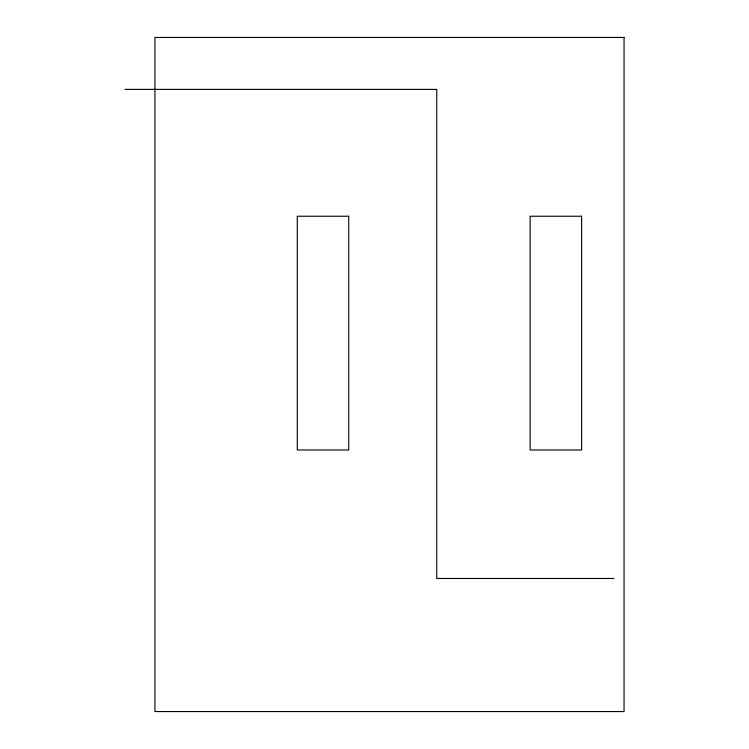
<?xml version="1.0" encoding="UTF-8"?>
<svg xmlns="http://www.w3.org/2000/svg" width="749" height="749" viewBox="0 0 749 749"><rect width="100%" height="100%" fill="white"/><g stroke="black" fill="none" stroke-linecap="round" stroke-linejoin="round"><path stroke-width="1.12" d="M124.943 89.384L436.742 89.384L436.742 578.471L613.899 578.471M624.057 37.45L154.931 37.45L154.931 711.55L624.057 711.55L624.057 37.45M348.734 216.236L297.269 216.236L297.269 449.99L348.734 449.99L348.734 216.236M581.608 216.236L530.142 216.236L530.142 449.99L581.608 449.99L581.608 216.236"/></g></svg>
